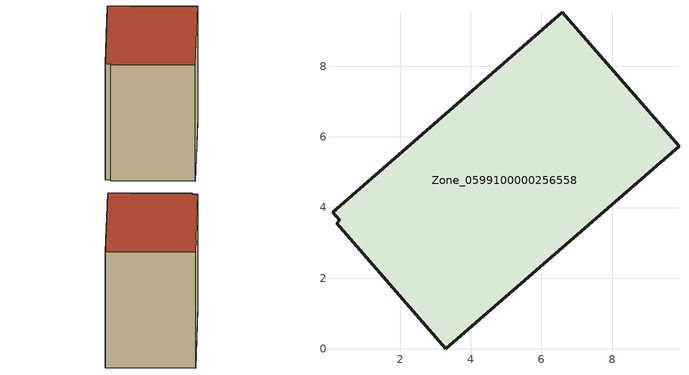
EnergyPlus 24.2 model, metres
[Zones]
Zone_0599100000256558
 floor ground (C_G): 0.08,3.86 6.59,9.53 9.89,5.73 3.29,0 0.2,3.56 0.29,3.64 z0
 wall outside (C_F): 9.89,5.73 6.59,9.53 0.08,3.86 0.29,3.64 0.2,3.56 3.29,0 9.89,5.73 z0:6.98
 roof outside (C_R): 6.59,9.53 0.08,3.86 0.29,3.64 0.2,3.56 3.29,0 9.89,5.73 z6.98
[BUILDING]
Pand.0599100000256558: North Axis=0; Terrain=City; Loads Convergence Tolerance Value=0.04; Temperature Convergence Tolerance Value=0.4; Solar Distribution=FullExterior; Maximum Number of Warmup Days=25; Minimum Number of Warmup Days=1
[Site:Location]
Rotterdam.The.Hague.AP_ZH_NLD Design_Conditions: Latitude=51.96; Longitude=4.45; Time Zone=1; Elevation=-4.5
[SITE:GROUNDTEMPERATURE:BUILDINGSURFACE]
18, 18, 18, 18, 18, 18, 18, 18, 18, 18, 18, 18
[MATERIAL] Thermal Absorptance=0.9; Solar Absorptance=0.7; Visible Absorptance=0.7
Name | Roughness | Thickness | Conductivity | Density | Specific Heat
G.TI.1946 | MediumSmooth | 0.15 | 1 | 540 | 1210
F.TI.1946 | Rough | 0.3 | 0.857143 | 1920 | 840
R.TI.1946 | MediumRough | 0.2 | 0.1 | 1500 | 1000
[CONSTRUCTION]
C_G: G.TI.1946
C_F: F.TI.1946
C_R: R.TI.1946
[ZONE]
Zone_0599100000256558: Type=1; Multiplier=1; Ceiling Height=Autocalculate; Volume=Autocalculate; Floor Area=autocalculate; Part of Total Floor Area=Yes
[ZONEINFILTRATION:DESIGNFLOWRATE]
Infil_Zone_0599100000256558: Zone or ZoneList or Space or SpaceList=Zone_0599100000256558; Schedule=AlwaysOn; Design Flow Rate Calculation Method=Flow/Area; Flow Rate per Floor Area=0.003; Constant Term Coefficient=1; Temperature Term Coefficient=0; Velocity Term Coefficient=0; Velocity Squared Term Coefficient=0
[HVACTEMPLATE:ZONE:IDEALLOADSAIRSYSTEM]
Zone_0599100000256558: Maximum Heating Supply Air Temperature=50; Minimum Cooling Supply Air Temperature=13; Maximum Heating Supply Air Humidity Ratio=0.0156; Minimum Cooling Supply Air Humidity Ratio=0.0077; Heating Limit=NoLimit; Cooling Limit=NoLimit; Dehumidification Control Type=ConstantSensibleHeatRatio; Cooling Sensible Heat Ratio=0.7; Dehumidification Setpoint=60; Humidification Control Type=None; Humidification Setpoint=30; Outdoor Air Method=None; Outdoor Air Flow Rate per Person=0.00944; Outdoor Air Flow Rate per Zone Floor Area=0; Outdoor Air Flow Rate per Zone=0; Demand Controlled Ventilation Type=None; Outdoor Air Economizer Type=NoEconomizer; Heat Recovery Type=None; Sensible Heat Recovery Effectiveness=0.7; Latent Heat Recovery Effectiveness=0.65
[ZONECONTROL:THERMOSTAT]
ThermostatControl_Zone_0599100000256558: Zone or ZoneList=Zone_0599100000256558; Control Type Schedule=DualSetpointControlType; Control 1=Thermostat_Zone_0599100000256558; Temperature Difference Between Cutout And Setpoint=0
[THERMOSTATSETPOINT:DUALSETPOINT]
Thermostat_Zone_0599100000256558: Heating Setpoint Temperature Schedule=HeatingSetpoint_Zone_0599100000256558; Cooling Setpoint Temperature Schedule=CoolingSetpoint_Zone_0599100000256558
[SCHEDULE:COMPACT]
HeatingSetpoint_Zone_0599100000256558: Through: 12/31, For: AllDays, Until: 24:00, 21
CoolingSetpoint_Zone_0599100000256558: Through: 12/31, For: AllDays, Until: 24:00, 24
DualSetpointControlType: Through: 12/31, For: AllDays, Until: 24:00, 4
AlwaysOn: Through: 12/31, For: AllDays, Until: 24:00, 1
